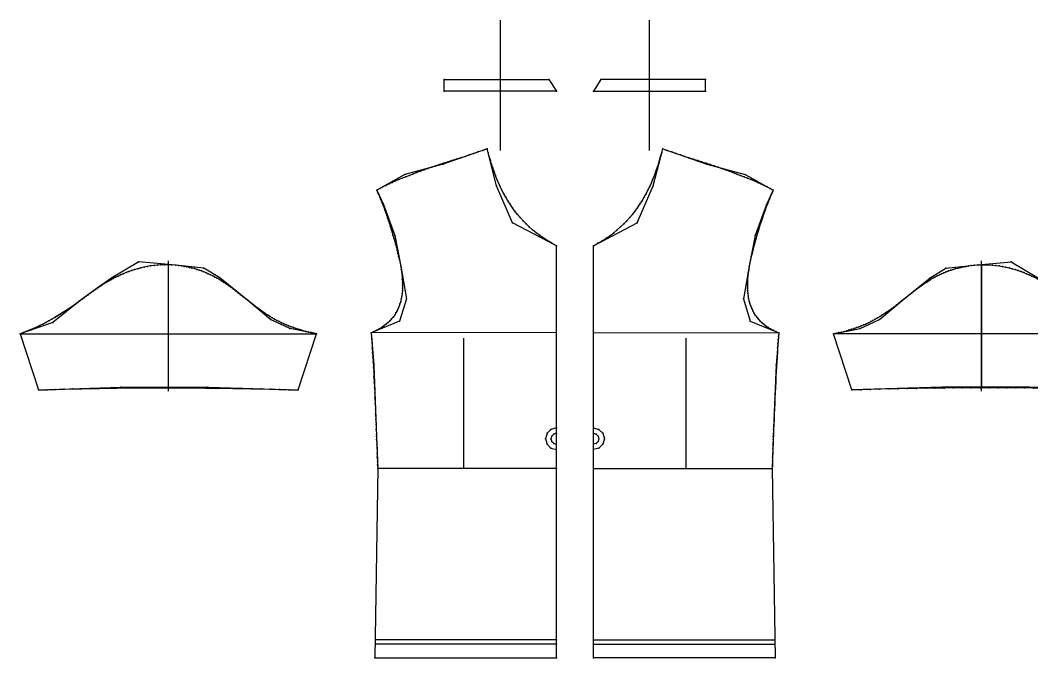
# Model space of a CAD drawing. Extents: x -73 to 165, y 0 to 177.
# Drawn here: x -72.7 to 66.9, y 89.3 to 177.4 of the extents above; entities that cross this region are included whole.
import ezdxf

# ---------------------------------------------------------------- set-up
doc = ezdxf.new("R2010")
doc.units = 0

# ---------------------------------------------------------------- blocks, each defined once
blk = doc.blocks.new('11_M')
at = {"layer": '1'}
blk.add_lwpolyline([(6.423497, 89.30188), (6.425088, 146.243713), (7.036715, 146.576309), (7.621705, 146.922653), (8.180782, 147.282227), (8.714665, 147.654541), (9.224072, 148.039093), (9.70972, 148.435364), (10.172334, 148.84285), (10.61263, 149.261047), (11.031327, 149.689468), (11.42915, 150.127563), (11.806812, 150.574875), (12.165037, 151.030869), (12.504542, 151.495056), (12.82605, 151.966904), (13.130276, 152.445938), (13.417942, 152.931641), (13.68977, 153.423492), (13.946474, 153.921021), (14.188779, 154.423691), (14.417402, 154.931), (14.633062, 155.442459), (14.83648, 155.95755), (15.028376, 156.475769), (15.209468, 156.996613), (15.380476, 157.519562), (15.542121, 158.044144), (15.695122, 158.569824), (15.840198, 159.0961), (15.978067, 159.622467), (16.603636, 159.406586), (17.223495, 159.195343), (17.837488, 158.988358), (18.445454, 158.785278), (19.047234, 158.585724), (19.642668, 158.389374), (20.231598, 158.195831), (20.813864, 158.00473), (21.389307, 157.81572), (21.957767, 157.628448), (22.519085, 157.442535), (23.073103, 157.257629), (23.619661, 157.073364), (24.158598, 156.889374), (24.689756, 156.705322), (25.212978, 156.520798), (25.728102, 156.33548), (26.234968, 156.148987), (26.733419, 155.960968), (27.223293, 155.771042), (27.704435, 155.578873), (28.176682, 155.384079), (28.639877, 155.186295), (29.093859, 154.985168), (29.538469, 154.78035), (29.973549, 154.571442), (30.398937, 154.358124), (30.814476, 154.139999), (31.220007, 153.916718), (31.124657, 153.702728), (31.024918, 153.472931), (30.921122, 153.227875), (30.813622, 152.96817), (30.702755, 152.694397), (30.588879, 152.407166), (30.472324, 152.107025), (30.353449, 151.794586), (30.232594, 151.470444), (30.110102, 151.135162), (29.986319, 150.789337), (29.861591, 150.433578), (29.736263, 150.068436), (29.61068, 149.694519), (29.485189, 149.312424), (29.360134, 148.922714), (29.235855, 148.526001), (29.112705, 148.122849), (28.991028, 147.713852), (28.871162, 147.299606), (28.753462, 146.880707), (28.638266, 146.457718), (28.525921, 146.031235), (28.416775, 145.601852), (28.311169, 145.170166), (28.20945, 144.73674), (28.111965, 144.30217), (28.019056, 143.86705), (27.93107, 143.431961), (27.855762, 142.966873), (27.793064, 142.512207), (27.743279, 142.067978), (27.706724, 141.634186), (27.683708, 141.210846), (27.674551, 140.797989), (27.679558, 140.395615), (27.699041, 140.003738), (27.73332, 139.622375), (27.7827, 139.251541), (27.847496, 138.891266), (27.928024, 138.541534), (28.02459, 138.202362), (28.137508, 137.873779), (28.267094, 137.555801), (28.413656, 137.248428), (28.577511, 136.951691), (28.758968, 136.665588), (28.95834, 136.390152), (29.175938, 136.125366), (29.412079, 135.871277), (29.667072, 135.627869), (29.941231, 135.395187), (30.234865, 135.173218), (30.54829, 134.96199), (30.881817, 134.76152), (31.23576, 134.571808), (31.610428, 134.392883), (32.006138, 134.224762), (31.966698, 133.74118), (31.927351, 133.222), (31.888149, 132.669891), (31.849154, 132.087509), (31.810415, 131.477509), (31.771996, 130.842545), (31.733944, 130.185303), (31.696323, 129.508438), (31.659185, 128.81459), (31.622585, 128.106445), (31.586582, 127.38665), (31.551231, 126.657875), (31.516586, 125.922775), (31.482702, 125.184021), (31.449642, 124.44426), (31.417456, 123.706161), (31.3862, 122.972382), (31.355934, 122.24559), (31.32671, 121.528442), (31.298582, 120.823601), (31.271612, 120.133728), (31.245853, 119.461487), (31.221363, 118.809532), (31.198195, 118.180534), (31.176405, 117.577148), (31.156052, 117.002037), (31.137188, 116.457855), (31.119871, 115.947281), (31.10416, 115.472961), (31.515417, 89.300781)], close=True, dxfattribs=at)
at = {"layer": '2'}
for p in [(15.978067, 159.622467), (15.978067, 159.622467), (31.220007, 153.916718), (31.220007, 153.916718), (6.425088, 146.243713), (6.425088, 146.243713), (27.93107, 143.431961), (27.93107, 143.431961), (6.437717, 134.225616), (32.006138, 134.224762), (32.006138, 134.224762), (6.424538, 121.067322), (6.424538, 120.317322), (6.424348, 115.473785), (31.10416, 115.472961), (31.10416, 115.472961), (6.423617, 91.80188), (6.423617, 91.201866), (6.423497, 89.30188), (6.423497, 89.30188), (31.515417, 89.300781), (31.515417, 89.300781)]:
    blk.add_point(p, dxfattribs=at)
at = {"layer": '3'}
for p in [(16.603636, 159.406586), (15.542121, 158.044144), (15.695122, 158.569824), (15.840198, 159.0961), (17.223495, 159.195343), (17.837488, 158.988358), (18.445454, 158.785278), (19.047234, 158.585724), (19.642668, 158.389374), (20.231598, 158.195831), (20.813864, 158.00473), (15.028376, 156.475769), (15.209468, 156.996613), (15.380476, 157.519562), (21.389307, 157.81572), (21.957767, 157.628448), (22.052303, 157.512131), (22.519085, 157.442535), (23.073103, 157.257629), (23.619661, 157.073364), (24.158598, 156.889374), (24.689756, 156.705322), (25.212978, 156.520798), (14.633062, 155.442459), (14.83648, 155.95755), (25.728102, 156.33548), (26.234968, 156.148987), (26.733419, 155.960968), (27.223293, 155.771042), (27.348766, 156.101151), (27.704435, 155.578873), (28.176682, 155.384079), (28.639877, 155.186295), (13.946474, 153.921021), (14.188779, 154.423691), (14.417402, 154.931), (14.677826, 154.535355), (29.093859, 154.985168), (29.538469, 154.78035), (29.973549, 154.571442), (30.398937, 154.358124), (30.814476, 154.139999), (31.124657, 153.702728), (13.130276, 152.445938), (13.417942, 152.931641), (13.68977, 153.423492), (30.588879, 152.407166), (30.702755, 152.694397), (30.813622, 152.96817), (30.921122, 153.227875), (31.024918, 153.472931), (12.165037, 151.030869), (12.504542, 151.495056), (12.82605, 151.966904), (30.110102, 151.135162), (30.232594, 151.470444), (30.320683, 151.92659), (30.353449, 151.794586), (30.472324, 152.107025), (11.031327, 149.689468), (11.42915, 150.127563), (11.806812, 150.574875), (29.61068, 149.694519), (29.736263, 150.068436), (29.861591, 150.433578), (29.986319, 150.789337), (9.70972, 148.435364), (10.172334, 148.84285), (10.61263, 149.261047), (12.468529, 149.390747), (29.112705, 148.122849), (29.235855, 148.526001), (29.360134, 148.922714), (29.485189, 149.312424), (7.621705, 146.922653), (8.180782, 147.282227), (8.714665, 147.654541), (9.224072, 148.039093), (28.753462, 146.880707), (28.756699, 147.635742), (28.871162, 147.299606), (28.991028, 147.713852), (7.036715, 146.576309), (28.416775, 145.601852), (28.525921, 146.031235), (28.638266, 146.457718), (28.111965, 144.30217), (28.20945, 144.73674), (28.311169, 145.170166), (27.793064, 142.512207), (27.855762, 142.966873), (28.019056, 143.86705), (27.683708, 141.210846), (27.706724, 141.634186), (27.743279, 142.067978), (27.674551, 140.797989), (27.679558, 140.395615), (27.699041, 140.003738), (27.143202, 138.885864), (27.73332, 139.622375), (27.7827, 139.251541), (27.847496, 138.891266), (27.928024, 138.541534), (28.02459, 138.202362), (28.137508, 137.873779), (28.267094, 137.555801), (28.413656, 137.248428), (28.577511, 136.951691), (28.078259, 135.797806), (28.758968, 136.665588), (28.95834, 136.390152), (29.175938, 136.125366), (29.412079, 135.871277), (29.667072, 135.627869), (29.941231, 135.395187), (30.234865, 135.173218), (30.54829, 134.96199), (30.881817, 134.76152), (31.23576, 134.571808), (31.610428, 134.392883), (31.927351, 133.222), (31.966698, 133.74118), (31.810415, 131.477509), (31.849154, 132.087509), (31.888149, 132.669891), (31.733944, 130.185303), (31.771996, 130.842545), (31.62463, 129.730789), (31.659185, 128.81459), (31.696323, 129.508438), (31.586582, 127.38665), (31.622585, 128.106445), (31.516586, 125.922775), (31.551231, 126.657875), (31.449642, 124.44426), (31.482702, 125.184021), (31.3862, 122.972382), (31.417456, 123.706161), (31.32671, 121.528442), (31.355934, 122.24559), (6.799538, 120.216827), (7.174538, 120.866356), (7.723548, 120.317322), (31.271612, 120.133728), (31.298582, 120.823601), (6.799538, 118.917816), (7.074067, 119.942322), (7.074067, 119.192322), (7.174538, 119.567322), (7.723548, 118.817322), (7.924538, 119.567322), (31.221363, 118.809532), (31.245853, 119.461487), (31.248119, 119.874229), (7.174538, 118.26828), (31.176405, 117.577148), (31.198195, 118.180534), (31.119871, 115.947281), (31.137188, 116.457855), (31.156052, 117.002037)]:
    blk.add_point(p, dxfattribs=at)
at = {"layer": '4'}
blk.add_point((27.93107, 143.431961), dxfattribs=at)
at = {"layer": '7'}
blk.add_line((19.214817, 115.461624), (19.214817, 133.461624), dxfattribs=at)
at = {"layer": '8'}
for points in [[(6.437717, 134.225616), (32.006081, 134.224701)], [(6.424538, 121.067322), (7.174538, 120.866356), (7.723548, 120.317322), (7.924538, 119.567322), (7.723548, 118.817322), (7.174538, 118.26828), (6.424538, 118.067322)], [(6.424538, 120.317322), (6.799538, 120.216827), (7.074067, 119.942322), (7.174538, 119.567322), (7.074067, 119.192322), (6.799538, 118.917816), (6.424538, 118.817322)], [(6.424348, 115.473785), (31.10416, 115.473007)], [(6.423617, 91.80188), (31.515539, 91.800751)], [(6.423617, 91.201866), (31.515539, 91.200737)]]:
    blk.add_lwpolyline(points, dxfattribs=at)
at = {"layer": '84'}
blk.add_lwpolyline([(6.423497, 89.30188), (6.425088, 146.243713), (12.468529, 149.390747), (14.677826, 154.535355), (15.978067, 159.622467), (22.052303, 157.512131), (27.348766, 156.101151), (31.220007, 153.916718), (30.320683, 151.92659), (28.756699, 147.635742), (27.93107, 143.431961), (27.143202, 138.885864), (28.078259, 135.797806), (32.006138, 134.224762), (31.62463, 129.730789), (31.248119, 119.874229), (31.10416, 115.472961), (31.515417, 89.300781)], close=True, dxfattribs=at)
blk = doc.blocks.new('Pattern2D_768516_M')
at = {"layer": '1'}
blk.add_lwpolyline([(21.904459, 169.199997), (7.44932, 169.199997), (6.423496, 167.600021), (21.904459, 167.600037)], close=True, dxfattribs=at)
at = {"layer": '2'}
for p in [(7.44932, 169.199997), (7.44932, 169.199997), (21.904459, 169.199997), (21.904459, 169.199997), (6.423496, 167.600021), (6.423496, 167.600021), (21.904459, 167.600037), (21.904459, 167.600037), (21.904459, 167.600037)]:
    blk.add_point(p, dxfattribs=at)
at = {"layer": '4'}
blk.add_point((21.904459, 167.600037), dxfattribs=at)
at = {"layer": '7'}
blk.add_line((14.163978, 159.400009), (14.163978, 177.400009), dxfattribs=at)
at = {"layer": '8'}
blk.add_lwpolyline([(21.904459, 167.600037), (21.904459, 169.200043)], dxfattribs=at)
at = {"layer": '84'}
blk.add_lwpolyline([(21.904459, 169.199997), (7.44932, 169.199997), (6.423496, 167.600021), (21.904459, 167.600037)], close=True, dxfattribs=at)
blk = doc.blocks.new('36_M')
at = {"layer": '1'}
blk.add_lwpolyline([(42.105537, 126.306557), (39.563915, 134.078674), (39.939873, 134.153229), (40.309166, 134.232086), (40.67223, 134.315475), (41.02948, 134.403656), (41.381336, 134.496872), (41.728218, 134.595367), (42.070557, 134.699417), (42.408768, 134.809235), (42.743271, 134.92511), (43.074486, 135.047256), (43.402847, 135.175949), (43.728764, 135.311417), (44.052666, 135.453918), (44.374969, 135.603714), (44.696098, 135.761032), (45.016472, 135.926147), (45.336517, 136.099274), (45.656651, 136.280701), (45.977299, 136.470657), (46.298882, 136.669388), (46.621819, 136.877136), (46.946533, 137.094177), (47.273449, 137.320755), (47.602985, 137.557098), (47.935562, 137.803482), (48.271606, 138.060135), (48.611538, 138.327316), (48.955776, 138.60527), (49.304745, 138.894241), (49.671135, 139.189346), (50.028343, 139.473267), (50.377136, 139.74617), (50.718277, 140.00824), (51.052525, 140.259644), (51.380642, 140.500565), (51.703396, 140.731155), (52.021542, 140.951614), (52.335842, 141.162109), (52.64706, 141.362808), (52.955959, 141.553894), (53.263302, 141.735535), (53.569851, 141.907898), (53.876362, 142.071167), (54.183601, 142.22551), (54.492336, 142.371109), (54.803318, 142.508133), (55.117317, 142.636765), (55.435089, 142.757156), (55.757404, 142.869492), (56.085014, 142.973969), (56.41869, 143.070724), (56.75919, 143.159958), (57.107277, 143.241821), (57.463707, 143.316513), (57.829254, 143.384201), (58.20467, 143.445053), (58.590717, 143.499237), (58.988163, 143.546936), (59.511177, 143.583847), (60.025265, 143.602173), (60.530334, 143.602753), (61.026279, 143.586426), (61.512997, 143.554016), (61.990379, 143.506378), (62.458332, 143.444336), (62.916748, 143.368713), (63.36552, 143.28038), (63.804554, 143.180161), (64.233742, 143.068878), (64.652977, 142.947388), (65.062164, 142.816513), (65.461197, 142.677094), (65.849976, 142.529968), (66.228394, 142.375977), (66.596344, 142.215958), (66.953735, 142.050735), (67.300453, 141.881149), (67.636398, 141.708054), (67.961472, 141.532272), (68.275566, 141.35463), (68.578583, 141.175995), (68.870407, 140.997177), (69.150955, 140.819016), (69.420113, 140.642365), (69.677773, 140.468048), (69.923843, 140.296906), (70.158218, 140.129761), (70.374496, 139.972641), (70.602806, 139.805084), (70.842903, 139.627838), (71.094551, 139.441666), (71.357529, 139.247299), (71.631599, 139.045502), (71.916519, 138.837006), (72.212074, 138.622589), (72.518021, 138.402985), (72.834122, 138.178955), (73.160156, 137.951248), (73.495888, 137.720596), (73.841072, 137.487778), (74.195488, 137.253525), (74.558899, 137.018585), (74.931076, 136.783722), (75.311775, 136.549683), (75.700775, 136.31723), (76.097839, 136.087082), (76.502731, 135.860016), (76.91523, 135.63678), (77.335083, 135.418121), (77.762077, 135.204788), (78.195969, 134.997528), (78.636528, 134.797104), (79.083519, 134.604248), (79.536713, 134.419724), (79.995872, 134.244293), (80.46077, 134.078674), (77.9189, 126.306458), (76.742798, 126.34745), (75.561989, 126.385429), (74.376526, 126.420403), (73.186455, 126.452377), (71.991852, 126.481369), (70.792755, 126.507378), (69.589233, 126.530426), (68.381332, 126.550522), (67.169121, 126.567657), (65.952652, 126.581863), (64.731979, 126.59314), (63.507153, 126.601501), (62.27824, 126.606949), (61.045296, 126.609505), (59.808372, 126.609169), (58.567528, 126.605949), (57.322819, 126.599869), (56.074306, 126.590919), (54.822041, 126.579124), (53.566082, 126.564491), (52.306484, 126.54702), (51.043304, 126.526733), (49.7766, 126.503639), (48.506428, 126.477737), (47.232849, 126.449043), (45.95591, 126.417572), (44.675674, 126.383324), (43.392197, 126.346321)], close=True, dxfattribs=at)
at = {"layer": '2'}
for p in [(58.988163, 143.546936), (58.988163, 143.546936), (60.014534, 143.626465), (70.158218, 140.129761), (70.158218, 140.129761), (49.304745, 138.894241), (49.304745, 138.894241), (39.563915, 134.078674), (39.563915, 134.078674), (80.46077, 134.078674), (80.46077, 134.078674), (80.46431, 134.077301), (42.105537, 126.306557), (42.105537, 126.306557), (77.9189, 126.306458), (77.9189, 126.306458)]:
    blk.add_point(p, dxfattribs=at)
at = {"layer": '3'}
for p in [(64.086716, 143.996292), (54.803318, 142.508133), (55.088646, 143.116608), (55.117317, 142.636765), (55.435089, 142.757156), (55.757404, 142.869492), (56.085014, 142.973969), (56.41869, 143.070724), (56.75919, 143.159958), (57.107277, 143.241821), (57.463707, 143.316513), (57.829254, 143.384201), (58.20467, 143.445053), (58.590717, 143.499237), (59.511177, 143.583847), (60.025265, 143.602173), (60.530334, 143.602753), (61.026279, 143.586426), (61.512997, 143.554016), (61.990379, 143.506378), (62.458332, 143.444336), (62.916748, 143.368713), (63.36552, 143.28038), (63.804554, 143.180161), (64.233742, 143.068878), (64.652977, 142.947388), (65.062164, 142.816513), (65.461197, 142.677094), (65.849976, 142.529968), (52.335842, 141.162109), (52.64706, 141.362808), (52.893303, 141.801514), (52.955959, 141.553894), (53.263302, 141.735535), (53.569851, 141.907898), (53.876362, 142.071167), (54.183601, 142.22551), (54.492336, 142.371109), (66.228394, 142.375977), (66.596344, 142.215958), (66.953735, 142.050735), (67.300453, 141.881149), (67.636398, 141.708054), (67.949501, 141.723328), (67.961472, 141.532272), (68.275566, 141.35463), (68.578583, 141.175995), (50.377136, 139.74617), (50.718277, 140.00824), (51.052525, 140.259644), (51.380642, 140.500565), (51.703396, 140.731155), (52.021542, 140.951614), (68.870407, 140.997177), (69.150955, 140.819016), (69.420113, 140.642365), (69.677773, 140.468048), (69.923843, 140.296906), (70.374496, 139.972641), (70.602806, 139.805084), (48.611538, 138.327316), (48.955776, 138.60527), (49.671135, 139.189346), (50.028343, 139.473267), (70.842903, 139.627838), (71.094551, 139.441666), (71.357529, 139.247299), (71.631599, 139.045502), (71.916519, 138.837006), (72.190086, 138.663803), (72.212074, 138.622589), (72.518021, 138.402985), (46.946533, 137.094177), (47.273449, 137.320755), (47.602985, 137.557098), (47.935562, 137.803482), (48.271606, 138.060135), (72.834122, 138.178955), (73.160156, 137.951248), (73.495888, 137.720596), (73.841072, 137.487778), (74.195488, 137.253525), (74.558899, 137.018585), (44.374969, 135.603714), (44.696098, 135.761032), (45.016472, 135.926147), (45.336517, 136.099274), (45.656651, 136.280701), (45.907162, 136.046661), (45.977299, 136.470657), (46.298882, 136.669388), (46.621819, 136.877136), (74.931076, 136.783722), (75.311775, 136.549683), (75.700775, 136.31723), (75.939804, 135.629623), (76.097839, 136.087082), (76.502731, 135.860016), (76.91523, 135.63678), (39.939873, 134.153229), (40.309166, 134.232086), (40.67223, 134.315475), (41.02948, 134.403656), (41.381336, 134.496872), (41.728218, 134.595367), (42.070557, 134.699417), (42.408768, 134.809235), (42.743271, 134.92511), (43.074486, 135.047256), (43.231689, 134.77948), (43.402847, 135.175949), (43.728764, 135.311417), (44.052666, 135.453918), (77.335083, 135.418121), (77.762077, 135.204788), (78.195969, 134.997528), (78.636528, 134.797104), (79.083519, 134.604248), (79.536713, 134.419724), (79.995872, 134.244293), (43.392197, 126.346321), (44.675674, 126.383324), (45.95591, 126.417572), (47.232849, 126.449043), (48.506428, 126.477737), (49.7766, 126.503639), (51.043304, 126.526733), (52.306484, 126.54702), (53.566082, 126.564491), (54.558483, 126.704185), (54.822041, 126.579124), (56.074306, 126.590919), (57.322819, 126.599869), (58.567528, 126.605949), (59.808372, 126.609169), (61.045296, 126.609505), (62.27824, 126.606949), (63.507153, 126.601501), (64.731979, 126.59314), (65.952652, 126.581863), (66.572914, 126.717331), (67.169121, 126.567657), (68.381332, 126.550522), (69.589233, 126.530426), (70.792755, 126.507378), (71.991852, 126.481369), (73.186455, 126.452377), (74.376526, 126.420403), (75.561989, 126.385429), (76.742798, 126.34745)]:
    blk.add_point(p, dxfattribs=at)
at = {"layer": '4'}
for p in [(58.988163, 143.546936), (69.335434, 140.697937), (70.158218, 140.129761), (49.304745, 138.894241)]:
    blk.add_point(p, dxfattribs=at)
at = {"layer": '7'}
blk.add_line((60.012341, 126.151367), (60.012341, 144.151367), dxfattribs=at)
at = {"layer": '8'}
for points in [[(60.014534, 143.626465), (60.013927, 126.626495)], [(80.46431, 134.077301), (39.563915, 134.07872)]]:
    blk.add_lwpolyline(points, dxfattribs=at)
at = {"layer": '84'}
blk.add_lwpolyline([(42.105537, 126.306557), (39.563915, 134.078674), (43.231689, 134.77948), (45.907162, 136.046661), (49.304745, 138.894241), (52.893303, 141.801514), (55.088646, 143.116608), (58.988163, 143.546936), (64.086716, 143.996292), (67.949501, 141.723328), (70.158218, 140.129761), (72.190086, 138.663803), (75.939804, 135.629623), (80.46077, 134.078674), (77.9189, 126.306458), (66.572914, 126.717331), (54.558483, 126.704185)], close=True, dxfattribs=at)
blk = doc.blocks.new('37_M')
at = {"layer": '1'}
blk.add_lwpolyline([(1.30328, 89.30188), (1.301689, 146.243713), (0.690063, 146.576309), (0.105072, 146.922653), (-0.454005, 147.282227), (-0.987888, 147.654541), (-1.497294, 148.039093), (-1.982943, 148.435364), (-2.445557, 148.84285), (-2.885853, 149.261047), (-3.30455, 149.689468), (-3.702373, 150.127563), (-4.080036, 150.574875), (-4.43826, 151.030869), (-4.777765, 151.495056), (-5.099273, 151.966904), (-5.403499, 152.445938), (-5.691165, 152.931641), (-5.962992, 153.423492), (-6.219697, 153.921021), (-6.462002, 154.423691), (-6.690625, 154.931), (-6.906285, 155.442459), (-7.109703, 155.95755), (-7.301599, 156.475769), (-7.482691, 156.996613), (-7.653699, 157.519562), (-7.815344, 158.044144), (-7.968345, 158.569824), (-8.11342, 159.0961), (-8.25129, 159.622467), (-8.876859, 159.406586), (-9.496718, 159.195343), (-10.110711, 158.988358), (-10.718677, 158.785278), (-11.320457, 158.585724), (-11.915891, 158.389374), (-12.504821, 158.195831), (-13.087087, 158.00473), (-13.662529, 157.81572), (-14.230989, 157.628448), (-14.792308, 157.442535), (-15.346327, 157.257629), (-15.892883, 157.073364), (-16.43182, 156.889374), (-16.96298, 156.705322), (-17.4862, 156.520798), (-18.001324, 156.33548), (-18.50819, 156.148987), (-19.006641, 155.960968), (-19.496517, 155.771042), (-19.977657, 155.578873), (-20.449905, 155.384079), (-20.913099, 155.186295), (-21.367081, 154.985168), (-21.811691, 154.78035), (-22.246771, 154.571442), (-22.672159, 154.358124), (-23.087698, 154.139999), (-23.493229, 153.916718), (-23.397881, 153.702728), (-23.29814, 153.472931), (-23.194344, 153.227875), (-23.086843, 152.96817), (-22.975977, 152.694397), (-22.862101, 152.407166), (-22.745548, 152.107025), (-22.626671, 151.794586), (-22.505816, 151.470444), (-22.383324, 151.135162), (-22.259541, 150.789337), (-22.134815, 150.433578), (-22.009487, 150.068436), (-21.883904, 149.694519), (-21.758411, 149.312424), (-21.633356, 148.922714), (-21.509079, 148.526001), (-21.385929, 148.122849), (-21.26425, 147.713852), (-21.144386, 147.299606), (-21.026684, 146.880707), (-20.911488, 146.457718), (-20.799145, 146.031235), (-20.689999, 145.601852), (-20.584393, 145.170166), (-20.482674, 144.73674), (-20.385189, 144.30217), (-20.292278, 143.86705), (-20.204292, 143.431961), (-20.128986, 142.966873), (-20.066288, 142.512207), (-20.016502, 142.067978), (-19.979946, 141.634186), (-19.956932, 141.210846), (-19.947773, 140.797989), (-19.95278, 140.395615), (-19.972263, 140.003738), (-20.006542, 139.622375), (-20.055923, 139.251541), (-20.12072, 138.891266), (-20.201246, 138.541534), (-20.297812, 138.202362), (-20.41073, 137.873779), (-20.540316, 137.555801), (-20.686878, 137.248428), (-20.850735, 136.951691), (-21.03219, 136.665588), (-21.231562, 136.390152), (-21.449162, 136.125366), (-21.685303, 135.871277), (-21.940294, 135.627869), (-22.214453, 135.395187), (-22.508087, 135.173218), (-22.821514, 134.96199), (-23.155041, 134.76152), (-23.508982, 134.571808), (-23.88365, 134.392883), (-24.27936, 134.224762), (-24.23992, 133.74118), (-24.200573, 133.222), (-24.161373, 132.669891), (-24.122375, 132.087509), (-24.083637, 131.477509), (-24.045219, 130.842545), (-24.007168, 130.185303), (-23.969545, 129.508438), (-23.932407, 128.81459), (-23.895809, 128.106445), (-23.859804, 127.38665), (-23.824455, 126.657875), (-23.789808, 125.922775), (-23.755924, 125.184021), (-23.722866, 124.44426), (-23.690678, 123.706161), (-23.659424, 122.972382), (-23.629156, 122.24559), (-23.599932, 121.528442), (-23.571804, 120.823601), (-23.544834, 120.133728), (-23.519077, 119.461487), (-23.494587, 118.809532), (-23.471416, 118.180534), (-23.449627, 117.577148), (-23.429274, 117.002037), (-23.410412, 116.457855), (-23.393093, 115.947281), (-23.377382, 115.472961), (-23.788639, 89.300781)], close=True, dxfattribs=at)
at = {"layer": '2'}
for p in [(-8.25129, 159.622467), (-8.25129, 159.622467), (-23.493229, 153.916718), (-23.493229, 153.916718), (1.301689, 146.243713), (1.301689, 146.243713), (-20.204292, 143.431961), (-20.204292, 143.431961), (-24.27936, 134.224762), (-24.27936, 134.224762), (1.28906, 134.225616), (1.302239, 121.067322), (1.302239, 120.317322), (-23.377382, 115.472961), (-23.377382, 115.472961), (1.302429, 115.473785), (1.30316, 91.80188), (1.30316, 91.201866), (-23.788639, 89.300781), (-23.788639, 89.300781), (1.30328, 89.30188), (1.30328, 89.30188)]:
    blk.add_point(p, dxfattribs=at)
at = {"layer": '3'}
for p in [(-8.876859, 159.406586), (-13.087087, 158.00473), (-12.504821, 158.195831), (-11.915891, 158.389374), (-11.320457, 158.585724), (-10.718677, 158.785278), (-10.110711, 158.988358), (-9.496718, 159.195343), (-8.11342, 159.0961), (-7.968345, 158.569824), (-7.815344, 158.044144), (-17.4862, 156.520798), (-16.96298, 156.705322), (-16.43182, 156.889374), (-15.892883, 157.073364), (-15.346327, 157.257629), (-14.792308, 157.442535), (-14.325525, 157.512131), (-14.230989, 157.628448), (-13.662529, 157.81572), (-7.653699, 157.519562), (-7.482691, 156.996613), (-7.301599, 156.475769), (-20.913099, 155.186295), (-20.449905, 155.384079), (-19.977657, 155.578873), (-19.621988, 156.101151), (-19.496517, 155.771042), (-19.006641, 155.960968), (-18.50819, 156.148987), (-18.001324, 156.33548), (-7.109703, 155.95755), (-6.906285, 155.442459), (-23.397881, 153.702728), (-23.087698, 154.139999), (-22.672159, 154.358124), (-22.246771, 154.571442), (-21.811691, 154.78035), (-21.367081, 154.985168), (-6.951049, 154.535355), (-6.690625, 154.931), (-6.462002, 154.423691), (-6.219697, 153.921021), (-23.29814, 153.472931), (-23.194344, 153.227875), (-23.086843, 152.96817), (-22.975977, 152.694397), (-22.862101, 152.407166), (-5.962992, 153.423492), (-5.691165, 152.931641), (-5.403499, 152.445938), (-22.745548, 152.107025), (-22.626671, 151.794586), (-22.593906, 151.92659), (-22.505816, 151.470444), (-22.383324, 151.135162), (-5.099273, 151.966904), (-4.777765, 151.495056), (-4.43826, 151.030869), (-22.259541, 150.789337), (-22.134815, 150.433578), (-22.009487, 150.068436), (-21.883904, 149.694519), (-4.080036, 150.574875), (-3.702373, 150.127563), (-3.30455, 149.689468), (-21.758411, 149.312424), (-21.633356, 148.922714), (-21.509079, 148.526001), (-21.385929, 148.122849), (-4.741752, 149.390747), (-2.885853, 149.261047), (-2.445557, 148.84285), (-1.982943, 148.435364), (-21.26425, 147.713852), (-21.144386, 147.299606), (-21.029921, 147.635742), (-21.026684, 146.880707), (-1.497294, 148.039093), (-0.987888, 147.654541), (-0.454005, 147.282227), (0.105072, 146.922653), (-20.911488, 146.457718), (-20.799145, 146.031235), (-20.689999, 145.601852), (0.690063, 146.576309), (-20.584393, 145.170166), (-20.482674, 144.73674), (-20.385189, 144.30217), (-20.292278, 143.86705), (-20.128986, 142.966873), (-20.066288, 142.512207), (-20.016502, 142.067978), (-19.979946, 141.634186), (-19.956932, 141.210846), (-19.972263, 140.003738), (-19.95278, 140.395615), (-19.947773, 140.797989), (-20.201246, 138.541534), (-20.12072, 138.891266), (-20.055923, 139.251541), (-20.006542, 139.622375), (-19.416424, 138.885864), (-20.850735, 136.951691), (-20.686878, 137.248428), (-20.540316, 137.555801), (-20.41073, 137.873779), (-20.297812, 138.202362), (-21.940294, 135.627869), (-21.685303, 135.871277), (-21.449162, 136.125366), (-21.231562, 136.390152), (-21.03219, 136.665588), (-20.35148, 135.797806), (-23.88365, 134.392883), (-23.508982, 134.571808), (-23.155041, 134.76152), (-22.821514, 134.96199), (-22.508087, 135.173218), (-22.214453, 135.395187), (-24.23992, 133.74118), (-24.200573, 133.222), (-24.161373, 132.669891), (-24.122375, 132.087509), (-24.083637, 131.477509), (-24.045219, 130.842545), (-24.007168, 130.185303), (-23.969545, 129.508438), (-23.932407, 128.81459), (-23.897852, 129.730789), (-23.895809, 128.106445), (-23.859804, 127.38665), (-23.824455, 126.657875), (-23.789808, 125.922775), (-23.755924, 125.184021), (-23.722866, 124.44426), (-23.690678, 123.706161), (-23.659424, 122.972382), (-23.629156, 122.24559), (-23.599932, 121.528442), (-23.571804, 120.823601), (-23.544834, 120.133728), (0.003229, 120.317322), (0.552239, 120.866356), (0.927239, 120.216827), (-23.521343, 119.874229), (-23.519077, 119.461487), (-23.494587, 118.809532), (-0.197761, 119.567322), (0.003229, 118.817322), (0.552239, 119.567322), (0.65271, 119.942322), (0.65271, 119.192322), (0.927239, 118.917816), (-23.471416, 118.180534), (-23.449627, 117.577148), (0.552239, 118.26828), (-23.429274, 117.002037), (-23.410412, 116.457855), (-23.393093, 115.947281)]:
    blk.add_point(p, dxfattribs=at)
at = {"layer": '4'}
blk.add_point((-20.204292, 143.431961), dxfattribs=at)
at = {"layer": '7'}
blk.add_line((-11.48804, 115.461624), (-11.48804, 133.461624), dxfattribs=at)
at = {"layer": '8'}
for points in [[(1.28906, 134.225616), (-24.279301, 134.224701)], [(1.302239, 121.067322), (0.552239, 120.866356), (0.003229, 120.317322), (-0.197761, 119.567322), (0.003229, 118.817322), (0.552239, 118.26828), (1.302239, 118.067322)], [(1.302239, 120.317322), (0.927239, 120.216827), (0.65271, 119.942322), (0.552239, 119.567322), (0.65271, 119.192322), (0.927239, 118.917816), (1.302239, 118.817322)], [(1.302429, 115.473785), (-23.377382, 115.473007)], [(1.30316, 91.80188), (-23.788761, 91.800751)], [(1.30316, 91.201866), (-23.788761, 91.200737)]]:
    blk.add_lwpolyline(points, dxfattribs=at)
at = {"layer": '84'}
blk.add_lwpolyline([(1.30328, 89.30188), (1.301689, 146.243713), (-4.741752, 149.390747), (-6.951049, 154.535355), (-8.25129, 159.622467), (-14.325525, 157.512131), (-19.621988, 156.101151), (-23.493229, 153.916718), (-22.593906, 151.92659), (-21.029921, 147.635742), (-20.204292, 143.431961), (-19.416424, 138.885864), (-20.35148, 135.797806), (-24.27936, 134.224762), (-23.897852, 129.730789), (-23.521343, 119.874229), (-23.377382, 115.472961), (-23.788639, 89.300781)], close=True, dxfattribs=at)
blk = doc.blocks.new('Pattern2D_768528_M')
at = {"layer": '1'}
blk.add_lwpolyline([(-14.177683, 169.199997), (0.277456, 169.199997), (1.30328, 167.600021), (-14.177683, 167.600037)], close=True, dxfattribs=at)
at = {"layer": '2'}
for p in [(-14.177683, 169.199997), (-14.177683, 169.199997), (0.277456, 169.199997), (0.277456, 169.199997), (-14.177683, 167.600037), (-14.177683, 167.600037), (-14.177683, 167.600037), (1.30328, 167.600021), (1.30328, 167.600021)]:
    blk.add_point(p, dxfattribs=at)
at = {"layer": '4'}
blk.add_point((-14.177683, 167.600037), dxfattribs=at)
at = {"layer": '7'}
blk.add_line((-6.437201, 159.400009), (-6.437201, 177.400009), dxfattribs=at)
at = {"layer": '8'}
blk.add_lwpolyline([(-14.177683, 167.600037), (-14.177683, 169.200043)], dxfattribs=at)
at = {"layer": '84'}
blk.add_lwpolyline([(-14.177683, 169.199997), (0.277456, 169.199997), (1.30328, 167.600021), (-14.177683, 167.600037)], close=True, dxfattribs=at)
blk = doc.blocks.new('39_M')
at = {"layer": '1'}
blk.add_lwpolyline([(-34.378754, 126.306557), (-31.837135, 134.078674), (-32.213089, 134.153229), (-32.58239, 134.232086), (-32.94545, 134.315475), (-33.302696, 134.403656), (-33.654556, 134.496872), (-34.001434, 134.595367), (-34.343777, 134.699417), (-34.681984, 134.809235), (-35.016487, 134.92511), (-35.34771, 135.047256), (-35.676067, 135.175949), (-36.001984, 135.311417), (-36.325886, 135.453918), (-36.64819, 135.603714), (-36.969318, 135.761032), (-37.289692, 135.926147), (-37.609737, 136.099274), (-37.929871, 136.280701), (-38.250519, 136.470657), (-38.572102, 136.669388), (-38.895039, 136.877136), (-39.219757, 137.094177), (-39.546669, 137.320755), (-39.876205, 137.557098), (-40.208782, 137.803482), (-40.544827, 138.060135), (-40.884758, 138.327316), (-41.228996, 138.60527), (-41.577965, 138.894241), (-41.944355, 139.189346), (-42.301559, 139.473267), (-42.650352, 139.74617), (-42.991493, 140.00824), (-43.325745, 140.259644), (-43.653862, 140.500565), (-43.976616, 140.731155), (-44.294762, 140.951614), (-44.609062, 141.162109), (-44.92028, 141.362808), (-45.229179, 141.553894), (-45.536522, 141.735535), (-45.843071, 141.907898), (-46.149582, 142.071167), (-46.456825, 142.22551), (-46.765556, 142.371109), (-47.076538, 142.508133), (-47.390537, 142.636765), (-47.708309, 142.757156), (-48.030624, 142.869492), (-48.358234, 142.973969), (-48.69191, 143.070724), (-49.03241, 143.159958), (-49.380493, 143.241821), (-49.736927, 143.316513), (-50.10247, 143.384201), (-50.47789, 143.445053), (-50.863937, 143.499237), (-51.261383, 143.546936), (-51.784397, 143.583847), (-52.298485, 143.602173), (-52.803555, 143.602753), (-53.2995, 143.586426), (-53.786217, 143.554016), (-54.263599, 143.506378), (-54.731552, 143.444336), (-55.189968, 143.368713), (-55.638741, 143.28038), (-56.077774, 143.180161), (-56.506962, 143.068878), (-56.926201, 142.947388), (-57.335388, 142.816513), (-57.734421, 142.677094), (-58.123196, 142.529968), (-58.50161, 142.375977), (-58.869564, 142.215958), (-59.226952, 142.050735), (-59.573669, 141.881149), (-59.909618, 141.708054), (-60.234688, 141.532272), (-60.548782, 141.35463), (-60.851799, 141.175995), (-61.143631, 140.997177), (-61.424175, 140.819016), (-61.693333, 140.642365), (-61.950996, 140.468048), (-62.197063, 140.296906), (-62.431435, 140.129761), (-62.647717, 139.972641), (-62.876026, 139.805084), (-63.116119, 139.627838), (-63.367771, 139.441666), (-63.630745, 139.247299), (-63.904819, 139.045502), (-64.189743, 138.837006), (-64.485291, 138.622589), (-64.791245, 138.402985), (-65.107346, 138.178955), (-65.43338, 137.951248), (-65.769104, 137.720596), (-66.114296, 137.487778), (-66.468704, 137.253525), (-66.832115, 137.018585), (-67.204292, 136.783722), (-67.584999, 136.549683), (-67.973991, 136.31723), (-68.371063, 136.087082), (-68.775955, 135.860016), (-69.188446, 135.63678), (-69.608307, 135.418121), (-70.035301, 135.204788), (-70.469193, 134.997528), (-70.909744, 134.797104), (-71.356735, 134.604248), (-71.809929, 134.419724), (-72.269089, 134.244293), (-72.733986, 134.078674), (-70.192116, 126.306458), (-69.016022, 126.34745), (-67.835205, 126.385429), (-66.649742, 126.420403), (-65.459679, 126.452377), (-64.265068, 126.481369), (-63.065979, 126.507378), (-61.862453, 126.530426), (-60.654556, 126.550522), (-59.442345, 126.567657), (-58.225872, 126.581863), (-57.005196, 126.59314), (-55.780373, 126.601501), (-54.55146, 126.606949), (-53.318516, 126.609505), (-52.081593, 126.609169), (-50.840748, 126.605949), (-49.596039, 126.599869), (-48.347527, 126.590919), (-47.095261, 126.579124), (-45.839302, 126.564491), (-44.579704, 126.54702), (-43.316525, 126.526733), (-42.04982, 126.503639), (-40.779648, 126.477737), (-39.506065, 126.449043), (-38.22913, 126.417572), (-36.948895, 126.383324), (-35.665421, 126.346321)], close=True, dxfattribs=at)
at = {"layer": '2'}
for p in [(-52.287754, 143.626465), (-51.261383, 143.546936), (-51.261383, 143.546936), (-62.431435, 140.129761), (-62.431435, 140.129761), (-41.577965, 138.894241), (-41.577965, 138.894241), (-72.737526, 134.077301), (-72.733986, 134.078674), (-72.733986, 134.078674), (-31.837135, 134.078674), (-31.837135, 134.078674), (-70.192116, 126.306458), (-70.192116, 126.306458), (-34.378754, 126.306557), (-34.378754, 126.306557)]:
    blk.add_point(p, dxfattribs=at)
at = {"layer": '3'}
for p in [(-56.359932, 143.996292), (-58.123196, 142.529968), (-57.734421, 142.677094), (-57.335388, 142.816513), (-56.926201, 142.947388), (-56.506962, 143.068878), (-56.077774, 143.180161), (-55.638741, 143.28038), (-55.189968, 143.368713), (-54.731552, 143.444336), (-54.263599, 143.506378), (-53.786217, 143.554016), (-53.2995, 143.586426), (-52.803555, 143.602753), (-52.298485, 143.602173), (-51.784397, 143.583847), (-50.863937, 143.499237), (-50.47789, 143.445053), (-50.10247, 143.384201), (-49.736927, 143.316513), (-49.380493, 143.241821), (-49.03241, 143.159958), (-48.69191, 143.070724), (-48.358234, 142.973969), (-48.030624, 142.869492), (-47.708309, 142.757156), (-47.390537, 142.636765), (-47.361866, 143.116608), (-47.076538, 142.508133), (-60.851799, 141.175995), (-60.548782, 141.35463), (-60.234688, 141.532272), (-60.222717, 141.723328), (-59.909618, 141.708054), (-59.573669, 141.881149), (-59.226952, 142.050735), (-58.869564, 142.215958), (-58.50161, 142.375977), (-46.765556, 142.371109), (-46.456825, 142.22551), (-46.149582, 142.071167), (-45.843071, 141.907898), (-45.536522, 141.735535), (-45.229179, 141.553894), (-45.166523, 141.801514), (-44.92028, 141.362808), (-44.609062, 141.162109), (-62.876026, 139.805084), (-62.647717, 139.972641), (-62.197063, 140.296906), (-61.950996, 140.468048), (-61.693333, 140.642365), (-61.424175, 140.819016), (-61.143631, 140.997177), (-44.294762, 140.951614), (-43.976616, 140.731155), (-43.653862, 140.500565), (-43.325745, 140.259644), (-42.991493, 140.00824), (-42.650352, 139.74617), (-64.791245, 138.402985), (-64.485291, 138.622589), (-64.46331, 138.663803), (-64.189743, 138.837006), (-63.904819, 139.045502), (-63.630745, 139.247299), (-63.367771, 139.441666), (-63.116119, 139.627838), (-42.301559, 139.473267), (-41.944355, 139.189346), (-41.228996, 138.60527), (-40.884758, 138.327316), (-66.832115, 137.018585), (-66.468704, 137.253525), (-66.114296, 137.487778), (-65.769104, 137.720596), (-65.43338, 137.951248), (-65.107346, 138.178955), (-40.544827, 138.060135), (-40.208782, 137.803482), (-39.876205, 137.557098), (-39.546669, 137.320755), (-39.219757, 137.094177), (-69.188446, 135.63678), (-68.775955, 135.860016), (-68.371063, 136.087082), (-68.213028, 135.629623), (-67.973991, 136.31723), (-67.584999, 136.549683), (-67.204292, 136.783722), (-38.895039, 136.877136), (-38.572102, 136.669388), (-38.250519, 136.470657), (-38.180382, 136.046661), (-37.929871, 136.280701), (-37.609737, 136.099274), (-37.289692, 135.926147), (-36.969318, 135.761032), (-36.64819, 135.603714), (-72.269089, 134.244293), (-71.809929, 134.419724), (-71.356735, 134.604248), (-70.909744, 134.797104), (-70.469193, 134.997528), (-70.035301, 135.204788), (-69.608307, 135.418121), (-36.325886, 135.453918), (-36.001984, 135.311417), (-35.676067, 135.175949), (-35.504913, 134.77948), (-35.34771, 135.047256), (-35.016487, 134.92511), (-34.681984, 134.809235), (-34.343777, 134.699417), (-34.001434, 134.595367), (-33.654556, 134.496872), (-33.302696, 134.403656), (-32.94545, 134.315475), (-32.58239, 134.232086), (-32.213089, 134.153229), (-69.016022, 126.34745), (-67.835205, 126.385429), (-66.649742, 126.420403), (-65.459679, 126.452377), (-64.265068, 126.481369), (-63.065979, 126.507378), (-61.862453, 126.530426), (-60.654556, 126.550522), (-59.442345, 126.567657), (-58.84613, 126.717331), (-58.225872, 126.581863), (-57.005196, 126.59314), (-55.780373, 126.601501), (-54.55146, 126.606949), (-53.318516, 126.609505), (-52.081593, 126.609169), (-50.840748, 126.605949), (-49.596039, 126.599869), (-48.347527, 126.590919), (-47.095261, 126.579124), (-46.831703, 126.704185), (-45.839302, 126.564491), (-44.579704, 126.54702), (-43.316525, 126.526733), (-42.04982, 126.503639), (-40.779648, 126.477737), (-39.506065, 126.449043), (-38.22913, 126.417572), (-36.948895, 126.383324), (-35.665421, 126.346321)]:
    blk.add_point(p, dxfattribs=at)
at = {"layer": '4'}
for p in [(-51.261383, 143.546936), (-62.431435, 140.129761), (-61.60865, 140.697937), (-41.577965, 138.894241)]:
    blk.add_point(p, dxfattribs=at)
at = {"layer": '7'}
blk.add_line((-52.285561, 126.151367), (-52.285561, 144.151367), dxfattribs=at)
at = {"layer": '8'}
for points in [[(-52.287754, 143.626465), (-52.287148, 126.626495)], [(-72.737526, 134.077301), (-31.837135, 134.07872)]]:
    blk.add_lwpolyline(points, dxfattribs=at)
at = {"layer": '84'}
blk.add_lwpolyline([(-34.378754, 126.306557), (-31.837135, 134.078674), (-35.504913, 134.77948), (-38.180382, 136.046661), (-41.577965, 138.894241), (-45.166523, 141.801514), (-47.361866, 143.116608), (-51.261383, 143.546936), (-56.359932, 143.996292), (-60.222717, 141.723328), (-62.431435, 140.129761), (-64.46331, 138.663803), (-68.213028, 135.629623), (-72.733986, 134.078674), (-70.192116, 126.306458), (-58.84613, 126.717331), (-46.831703, 126.704185)], close=True, dxfattribs=at)

msp = doc.modelspace()

# ---------------------------------------------------------------- block references
at = {"layer": '1'}
for name in ['Pattern2D_768528_M', 'Pattern2D_768516_M', '37_M', '11_M', '39_M', '36_M']:
    msp.add_blockref(name, (0, 0), dxfattribs=at)

doc.saveas('drawing.dxf')
